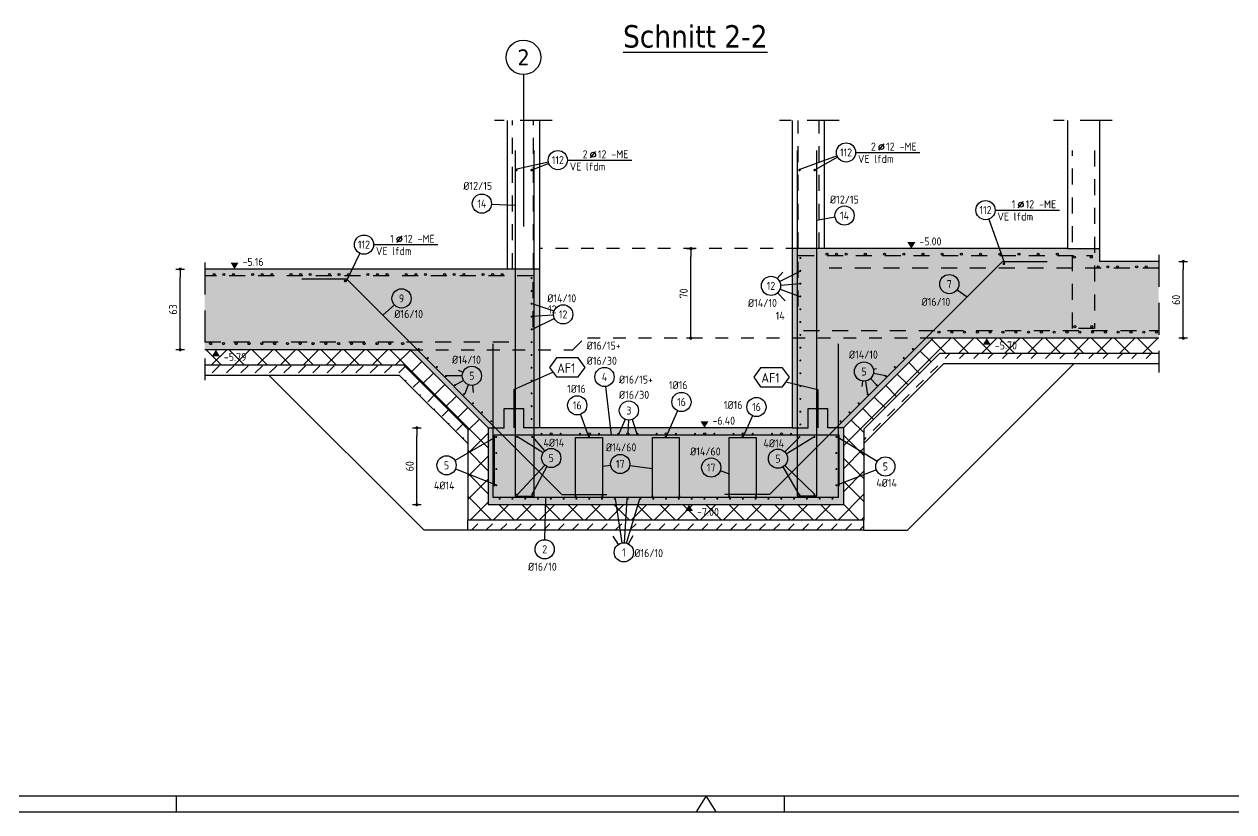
# Model space of a CAD drawing. Extents: x 0 to 42.8, y -1.8 to 41.7.
# Drawn here: x 9.54 to 18.98, y 0 to 6.15 of the extents above; entities that cross this region are included whole.
import ezdxf
from ezdxf.enums import TextEntityAlignment as Align

# ---------------------------------------------------------------- set-up
doc = ezdxf.new("R2010")
doc.units = 0
doc.header["$LTSCALE"] = 0.25
for name, pattern in [('AUSGEZOGEN', [1000.01, 1000, 0.01]), ('GESTRICHELT', [0.75, 0.5, -0.25]), ('GESTRICHELTX2', [1.5, 1, -0.5]), ('HIDDEN', [0.375, 0.25, -0.125])]:
    doc.linetypes.add(name, pattern=pattern)
for name, color, linetype in [('ACHSEN', 7, 'Continuous'), ('AFB', 7, 'Continuous'), ('AFU', 7, 'Continuous'), ('BETON', 7, 'Continuous'), ('grau_mittel', 7, 'Continuous'), ('HILFE', 7, 'Continuous'), ('koten', 7, 'Continuous'), ('MASSE', 7, 'Continuous'), ('RAHMEN', 7, 'Continuous'), ('RND', 7, 'Continuous'), ('SFP_Achsen', 7, 'Continuous'), ('SFP_Dämmung', 7, 'Continuous'), ('SFP_Hilfe', 7, 'Continuous'), ('TEXT', 7, 'Continuous'), ('VERDECKT', 7, 'Continuous')]:
    doc.layers.add(name, color=color, linetype=linetype)
doc.layers.add('NOPLOT', color=7, linetype='Continuous', plot=False)
doc.styles.add('helv', font='tahoma.ttf')
doc.styles.add('txt', font='isocp.shx')
doc.linetypes.add('AFU_50K', pattern='A,0.15,["/",Standard,S=0.2,R=0,X=-0.01,Y=-0.1],0.07,["/",Standard,S=0.2,R=0,X=-0.01,Y=-0.1],0.15', length=0.37)
doc.dimstyles.new('DOT_I', dxfattribs={"dimscale": 0.25, "dimtxt": 0.25, "dimasz": 0.25, "dimexe": 0.1, "dimexo": 0.3, "dimgap": 0.1, "dimtad": 1, "dimdec": 3, "dimzin": 3, "dimtxsty": 'txt', "dimblk": 'DOT', "dimblk1": 'DOT', "dimblk2": 'DOT', "dimsah": 1, "dimcen": 0.1, "dimse1": 1, "dimse2": 1, "dimazin": 0, "dimtfac": 1, "dimtdec": 4, "dimtix": 1, "dimtmove": 2, "dimatfit": 3, "dimfxl": 0, "dimtvp": 1, "dimtolj": 1, "dimtzin": 0, "dimarcsym": 0})
pattern_1 = [(225, (-3.42124, 0.56533), (-9e-17, -0.1122532), [0.079375, -0.079375])]

# ---------------------------------------------------------------- blocks, each defined once
blk = doc.blocks.new('okrd_o')
at = {"layer": 'koten', "color": 7, "linetype": 'Continuous'}
blk.add_solid([(-0.125, 0.202), (0.125, 0.202), (0, 0)], dxfattribs=at)
at = {"layer": 'koten', "style": 'txt'}
blk.add_attdef('OKRD', (0.25, 0.1), '', height=0.25, dxfattribs=at)
blk = doc.blocks.new('okrd_u')
at = {"layer": 'koten', "color": 7, "linetype": 'Continuous'}
blk.add_solid([(-0.125, -0.202), (0.125, -0.202), (0, 0)], dxfattribs=at)
at = {"layer": 'koten', "style": 'txt'}
blk.add_attdef('OKRD', (0.25, -0.35), '', height=0.25, dxfattribs=at)
blk = doc.blocks.new('RND_HIN')
at = {"layer": 'RND', "color": 7, "linetype": 'Continuous'}
blk.add_circle((0, 0), 0.3, dxfattribs=at)
at = {"layer": 'RND', "color": 7, "linetype": 'Continuous', "style": 'txt'}
blk.add_attdef('POSI', text='', height=0.25, dxfattribs=at).set_placement((0, 0), align=Align.MIDDLE)
blk = doc.blocks.new('DOT')
at = {"layer": 'MASSE', "color": 7, "linetype": 'Continuous'}
for p, q in [((0, 0), (-1, 0)), ((0, 0.54), (0, -0.54))]:
    blk.add_line(p, q, dxfattribs=at)
at = {"layer": 'MASSE', "color": 7, "linetype": 'Continuous', "const_width": 0.2}
blk.add_lwpolyline([(-0.1, 0, 1), (0.1, 0, 1)], format="xyb", close=True, dxfattribs=at)
blk = doc.blocks.new('*D21')
at = {"layer": 'Defpoints', "color": 0, "linetype": 'AUSGEZOGEN', "transparency": 16777216}
for p in [(18.5891, 4.2988), (18.5891, 4.2988), (18.5891, 3.6988)]:
    blk.add_point(p, dxfattribs=at)
at = {"layer": 'MASSE', "color": 0, "linetype": 'AUSGEZOGEN', "lineweight": -2, "transparency": 16777216}
blk.add_line((18.5891, 3.7613), (18.5891, 4.2363), dxfattribs=at)
at = {"layer": 'MASSE', "color": 0, "linetype": 'AUSGEZOGEN', "lineweight": -2, "transparency": 16777216, "xscale": 0.0625, "yscale": 0.0625, "zscale": 0.0625}
for p, rotation in [((18.5891, 4.2988), 90), ((18.5891, 3.6988), 270)]:
    blk.add_blockref('DOT', p, dxfattribs=dict(at, rotation=rotation))
at = {"layer": 'MASSE', "color": 0, "linetype": 'AUSGEZOGEN', "transparency": 16777216, "insert": (18.5329, 3.9988), "char_height": 0.0625, "attachment_point": 5, "rotation": 90, "style": 'txt'}
blk.add_mtext('\\A1;60', dxfattribs=at)
blk = doc.blocks.new('*D22')
at = {"layer": 'Defpoints', "color": 0, "linetype": 'AUSGEZOGEN', "transparency": 16777216}
for p in [(10.7546, 4.2388), (10.7546, 4.2388), (10.7546, 3.6088)]:
    blk.add_point(p, dxfattribs=at)
at = {"layer": 'MASSE', "color": 0, "linetype": 'AUSGEZOGEN', "lineweight": -2, "transparency": 16777216}
blk.add_line((10.7546, 3.6713), (10.7546, 4.1763), dxfattribs=at)
at = {"layer": 'MASSE', "color": 0, "linetype": 'AUSGEZOGEN', "lineweight": -2, "transparency": 16777216, "xscale": 0.0625, "yscale": 0.0625, "zscale": 0.0625}
for p, rotation in [((10.7546, 4.2388), 90), ((10.7546, 3.6088), 270)]:
    blk.add_blockref('DOT', p, dxfattribs=dict(at, rotation=rotation))
at = {"layer": 'MASSE', "color": 0, "linetype": 'AUSGEZOGEN', "transparency": 16777216, "insert": (10.6983, 3.9238), "char_height": 0.0625, "attachment_point": 5, "rotation": 90, "style": 'txt'}
blk.add_mtext('\\A1;63', dxfattribs=at)
blk = doc.blocks.new('*D23')
at = {"layer": 'Defpoints', "color": 0, "linetype": 'AUSGEZOGEN', "transparency": 16777216}
for p in [(14.7428, 4.3988), (14.7428, 4.3988), (14.7428, 3.6988)]:
    blk.add_point(p, dxfattribs=at)
at = {"layer": 'MASSE', "color": 0, "linetype": 'AUSGEZOGEN', "lineweight": -2, "transparency": 16777216}
blk.add_line((14.7428, 3.7613), (14.7428, 4.3363), dxfattribs=at)
at = {"layer": 'MASSE', "color": 0, "linetype": 'AUSGEZOGEN', "lineweight": -2, "transparency": 16777216, "xscale": 0.0625, "yscale": 0.0625, "zscale": 0.0625}
for p, rotation in [((14.7428, 4.3988), 90), ((14.7428, 3.6988), 270)]:
    blk.add_blockref('DOT', p, dxfattribs=dict(at, rotation=rotation))
at = {"layer": 'MASSE', "color": 0, "linetype": 'AUSGEZOGEN', "transparency": 16777216, "insert": (14.6866, 4.0488), "char_height": 0.0625, "attachment_point": 5, "rotation": 90, "style": 'txt'}
blk.add_mtext('\\A1;70', dxfattribs=at)
blk = doc.blocks.new('*D24')
at = {"layer": 'Defpoints', "color": 0, "linetype": 'AUSGEZOGEN', "transparency": 16777216}
for p in [(12.6025, 2.9988), (12.6025, 2.9988), (12.6025, 2.3988)]:
    blk.add_point(p, dxfattribs=at)
at = {"layer": 'MASSE', "color": 0, "linetype": 'AUSGEZOGEN', "lineweight": -2, "transparency": 16777216}
blk.add_line((12.6025, 2.4613), (12.6025, 2.9363), dxfattribs=at)
at = {"layer": 'MASSE', "color": 0, "linetype": 'AUSGEZOGEN', "lineweight": -2, "transparency": 16777216, "xscale": 0.0625, "yscale": 0.0625, "zscale": 0.0625}
for p, rotation in [((12.6025, 2.9988), 90), ((12.6025, 2.3988), 270)]:
    blk.add_blockref('DOT', p, dxfattribs=dict(at, rotation=rotation))
at = {"layer": 'MASSE', "color": 0, "linetype": 'AUSGEZOGEN', "transparency": 16777216, "insert": (12.5463, 2.6988), "char_height": 0.0625, "attachment_point": 5, "rotation": 90, "style": 'txt'}
blk.add_mtext('\\A1;60', dxfattribs=at)
blk = doc.blocks.new('A1-35-0')
at = {"layer": 'RAHMEN', "color": 5}
blk.add_line((2, 0.5), (118.4, 0.5), dxfattribs=at)
at = {"layer": 'RAHMEN', "color": 7}
for p, q in [((42.9, 0), (42.9, 0.5)), ((61.9, 0), (61.9, 0.5))]:
    blk.add_line(p, q, dxfattribs=at)
at = {"layer": 'RAHMEN', "color": 7, "linetype": 'Continuous'}
for p, q in [((59.45, 0.5), (59.14, 0)), ((59.76, 0), (59.45, 0.5))]:
    blk.add_line(p, q, dxfattribs=at)
at = {"layer": 'RAHMEN'}
blk.add_line((0, 0), (118.9, 0), dxfattribs=at)
blk = doc.blocks.new('RND_LEI')
at = {"layer": 'RND', "color": 7, "linetype": 'Continuous'}
blk.add_line((1.022, 0.066), (1.19, 0.27), dxfattribs=at)
for centre, radius in [((0, 0), 0.3), ((1.106, 0.168), 0.075)]:
    blk.add_circle(centre, radius, dxfattribs=at)
at = {"layer": 'RND', "color": 7, "linetype": 'Continuous', "style": 'txt'}
blk.add_attdef('POSL', text='', height=0.25, dxfattribs=at).set_placement((0, 0), align=Align.MIDDLE)
blk.add_attdef('ANZ', text='', height=0.25, dxfattribs=at).set_placement((0.931, 0.057), align=Align.RIGHT)
for tag, p in [('DUM', (1.253, 0.057)), ('ABSTD', (1.674, 0.057)), ('POSTXT', (0.374, -0.327))]:
    blk.add_attdef(tag, p, '', height=0.25, dxfattribs=at)

msp = doc.modelspace()

# ---------------------------------------------------------------- hatches: boundary and pattern name
at = {"layer": 'grau_mittel'}
h = msp.add_hatch(color=61, dxfattribs=at)
h.paths.add_polyline_path([(16.6347, 3.6988), (18.3978, 3.6988), (18.3978, 4.2988), (17.9347, 4.2988), (17.9347, 4.3988), (17.6847, 4.3988), (15.7847, 4.3988), (15.5347, 4.3988), (15.5347, 2.9988), (15.6597, 2.9988), (15.6597, 3.1488), (15.8097, 3.1488), (15.8097, 2.9988), (15.9347, 2.9988)])
h.paths.add_polyline_path([(10.9453, 4.2388), (10.9453, 3.6088), (12.5497, 3.6088), (13.1597, 2.9988), (13.2847, 2.9988), (13.2847, 3.1488), (13.4347, 3.1488), (13.4347, 2.9988), (13.5597, 2.9988), (13.5597, 4.2388), (13.3097, 4.2388)])
h.paths.add_polyline_path([(13.5597, 2.9988), (13.4347, 2.9988), (13.4347, 3.1488), (13.2847, 3.1488), (13.2847, 2.9988), (13.1597, 2.9988), (13.1597, 2.3988), (15.9347, 2.3988), (15.9347, 2.9988), (15.8097, 2.9988), (15.8097, 3.1488), (15.6597, 3.1488), (15.6597, 2.9988), (15.5347, 2.9988)])
at = {"layer": 'SFP_Dämmung', "linetype": 'AUSGEZOGEN'}
h = msp.add_hatch(dxfattribs=at)
h.set_pattern_fill('ANSI37', color=171, scale=0.04, angle=-180, double=1)
h.set_pattern_definition([(225, (-3.42124, 0.56533), (0.08980256, -0.08980256), []), (315, (-3.42124, 0.56533), (0.08980256, 0.08980256), [])])
h.paths.add_polyline_path([(13.1597, 2.9988), (12.5497, 3.6088), (10.9453, 3.6088), (10.9453, 3.4888), (12.5, 3.4888), (12.9997, 2.9891), (12.9997, 2.2788), (16.0947, 2.2788), (16.0947, 2.9891), (16.6844, 3.5788), (18.3978, 3.5788), (18.3978, 3.6988), (16.6347, 3.6988), (15.9347, 2.9988), (15.9347, 2.3988), (13.1597, 2.3988)])
h.paths.add_polyline_path([(17.1117, 3.5971), (17.3162, 3.5971), (17.3162, 3.6854), (17.1117, 3.6854)], flags=24)
h.paths.add_polyline_path([(14.7865, 2.3003), (14.9897, 2.3003), (14.9897, 2.3848), (14.7865, 2.3848)], flags=24)
h.paths.add_polyline_path([(11.0897, 3.5065), (11.2988, 3.5065), (11.2988, 3.5955), (11.0897, 3.5955)], flags=24)
at = {"layer": 'SFP_Hilfe', "linetype": 'AUSGEZOGEN'}
h = msp.add_hatch(dxfattribs=at)
h.set_pattern_fill('DASH', color=171, scale=0.025, angle=-135, double=1)
h.set_pattern_definition(pattern_1)
h.paths.add_polyline_path([(16.0947, 2.2788), (12.9997, 2.2788), (12.9997, 2.1988), (16.0947, 2.1988)])
h.paths.add_polyline_path([(18.3978, 3.5788), (16.6844, 3.5788), (16.0947, 2.9891), (16.0947, 2.8759), (16.7175, 3.4988), (18.3978, 3.4988)])
h = msp.add_hatch(dxfattribs=at)
h.set_pattern_fill('DASH', color=171, scale=0.025, angle=-135, double=1)
h.set_pattern_definition(pattern_1)
h.paths.add_polyline_path([(12.5, 3.4888), (10.9453, 3.4888), (10.9453, 3.4088), (12.4668, 3.4088), (12.9997, 2.8759), (12.9997, 2.9891)])

# ---------------------------------------------------------------- linework, layer by layer
at = {"layer": 'ACHSEN', "color": 140, "linetype": 'AUSGEZOGEN'}
msp.add_line((13.4347, 5.7574), (13.4347, 4.5708), dxfattribs=at)
at = {"layer": 'AFB', "color": 102, "linetype": 'AUSGEZOGEN'}
for p, q in [((13.3597, 3.2988), (13.6652, 3.4337)), ((15.4857, 3.3571), (15.7347, 3.2988))]:
    msp.add_line(p, q, dxfattribs=at)
at = {"layer": 'AFB', "color": 1, "linetype": 'AUSGEZOGEN'}
for points in [[(13.6923, 3.5445), (13.638, 3.4706), (13.6923, 3.3967), (13.8631, 3.3967), (13.9173, 3.4706), (13.8631, 3.5445)], [(15.2878, 3.468), (15.2335, 3.3941), (15.2878, 3.3201), (15.4586, 3.3201), (15.5128, 3.3941), (15.4586, 3.468)]]:
    msp.add_lwpolyline(points, close=True, dxfattribs=at)
at = {"layer": 'AFU', "color": 8, "linetype": 'AFU_50K'}
for p, q in [((15.7847, 4.3988), (15.5347, 4.3988)), ((17.6847, 4.3988), (17.9347, 4.3988)), ((13.5597, 4.2388), (13.3097, 4.2388))]:
    msp.add_line(p, q, dxfattribs=at)
at = {"layer": 'AFU', "color": 5, "linetype": 'AUSGEZOGEN'}
for p, q in [((13.3597, 3.2988), (13.3597, 2.9988)), ((15.7347, 3.2988), (15.7347, 2.9988))]:
    msp.add_line(p, q, dxfattribs=at)
at = {"layer": 'AFU', "color": 8, "linetype": 'AUSGEZOGEN'}
for p, q in [((13.2847, 2.9988), (13.2847, 3.1488)), ((13.2847, 3.1488), (13.4347, 3.1488)), ((13.4347, 3.1488), (13.4347, 2.9988)), ((15.6597, 2.9988), (15.6597, 3.1488)), ((15.6597, 3.1488), (15.8097, 3.1488)), ((15.8097, 3.1488), (15.8097, 2.9988)), ((13.1597, 2.9988), (13.2847, 2.9988)), ((13.5597, 2.9988), (13.4347, 2.9988)), ((15.5347, 2.9988), (15.6597, 2.9988)), ((15.9347, 2.9988), (15.8097, 2.9988))]:
    msp.add_line(p, q, dxfattribs=at)
at = {"layer": 'BETON', "color": 6, "linetype": 'AUSGEZOGEN'}
for p, q in [((13.3097, 4.2388), (13.3097, 5.3988)), ((13.5597, 5.3988), (13.5597, 2.9988)), ((15.5347, 5.3988), (15.5347, 2.9988)), ((15.7847, 5.3988), (15.7847, 4.3988)), ((17.6847, 5.3988), (17.6847, 4.3988)), ((17.9347, 5.3988), (17.9347, 4.2988)), ((15.5347, 4.3988), (15.5347, 2.9988)), ((17.6847, 4.3988), (15.7847, 4.3988)), ((18.3978, 4.2988), (17.9347, 4.2988)), ((13.3097, 4.2388), (10.9453, 4.2388)), ((15.9347, 2.9988), (16.6347, 3.6988)), ((18.3978, 3.6988), (16.6347, 3.6988)), ((12.5497, 3.6088), (10.9453, 3.6088)), ((13.1597, 2.9988), (12.5497, 3.6088)), ((13.1597, 2.9988), (13.1597, 2.3988)), ((15.5347, 2.9988), (13.5597, 2.9988)), ((15.9347, 2.9988), (15.9347, 2.3988)), ((15.9347, 2.3988), (13.1597, 2.3988))]:
    msp.add_line(p, q, dxfattribs=at)
at = {"layer": 'HILFE', "color": 102, "linetype": 'GESTRICHELTX2'}
for p, q in [((13.6597, 5.3988), (13.2097, 5.3988)), ((15.9025, 5.3988), (15.4347, 5.3988)), ((18.0347, 5.3988), (17.5754, 5.3988)), ((18.3978, 4.3507), (18.3978, 3.4303)), ((10.9453, 4.2907), (10.9453, 3.3703))]:
    msp.add_line(p, q, dxfattribs=at)
at = {"layer": 'HILFE', "color": 102, "linetype": 'AUSGEZOGEN'}
for p, q in [((16.0947, 2.9891), (16.6844, 3.5788)), ((16.7175, 3.4988), (16.0947, 2.8759)), ((17.7347, 3.4988), (16.4347, 2.1988)), ((18.3978, 3.5788), (16.6844, 3.5788)), ((18.3978, 3.4988), (16.7175, 3.4988)), ((12.5, 3.4888), (10.9453, 3.4888)), ((12.4668, 3.4088), (10.9453, 3.4088)), ((11.4497, 3.4088), (12.6597, 2.1988)), ((12.9997, 2.8759), (12.4668, 3.4088)), ((12.9997, 2.9891), (12.5, 3.4888)), ((12.9997, 2.9891), (12.9997, 2.2788)), ((16.0947, 2.9891), (16.0947, 2.2788)), ((16.0947, 2.2788), (12.9997, 2.2788)), ((12.9997, 2.1988), (12.9997, 2.2788)), ((16.0947, 2.1988), (16.0947, 2.2788)), ((12.9997, 2.1988), (12.6597, 2.1988)), ((16.0947, 2.1988), (12.9997, 2.1988)), ((16.0947, 2.1988), (16.4347, 2.1988))]:
    msp.add_line(p, q, dxfattribs=at)
at = {"layer": 'RND', "color": 102, "linetype": 'AUSGEZOGEN'}
for p, q in [((15.8847, 5.124), (15.5871, 5.0134)), ((15.8895, 5.1136), (15.713, 5.0152)), ((13.6302, 5.074), (13.3835, 5.019)), ((13.6334, 5.0632), (13.4973, 5.0104)), ((13.1856, 4.7469), (13.3697, 4.7386)), ((15.8694, 4.6438), (15.7247, 4.618)), ((17.0696, 4.6292), (17.1921, 4.2842)), ((12.1567, 4.3625), (12.047, 4.1371)), ((15.4182, 4.1643), (15.4615, 4.214)), ((15.4359, 4.1415), (15.6019, 4.2252)), ((15.4393, 4.0819), (15.5939, 4.0252)), ((15.4437, 4.1136), (15.5939, 4.1252)), ((16.8224, 4.0781), (16.9012, 4.0219)), ((15.4206, 4.0534), (15.4792, 3.9916)), ((12.4269, 3.9599), (12.3362, 3.8788)), ((13.6705, 3.8799), (13.4944, 3.8681)), ((13.6743, 3.9093), (13.5024, 3.9681)), ((13.6777, 3.8524), (13.5024, 3.7681)), ((12.9572, 3.4054), (12.8287, 3.4048)), ((12.9624, 3.4331), (12.9285, 3.4463)), ((16.168, 3.4571), (16.1939, 3.4637)), ((16.169, 3.4248), (16.2667, 3.4066)), ((12.9669, 3.3689), (12.9015, 3.3321)), ((13.0044, 3.336), (12.9763, 3.2656)), ((13.0382, 3.331), (13.0429, 3.2739)), ((14.0768, 3.3219), (14.1197, 2.9428)), ((16.0844, 3.3644), (16.0782, 3.3221)), ((16.1062, 3.3644), (16.1198, 3.2715)), ((16.147, 3.3843), (16.1939, 3.3351)), ((14.6396, 3.1324), (14.5512, 2.9302)), ((13.8807, 3.1042), (13.9432, 2.9302)), ((14.2288, 3.0653), (14.1801, 2.9522)), ((14.2547, 3.0593), (14.2493, 2.9537)), ((14.2832, 3.0634), (14.3221, 2.9522)), ((15.2245, 3.0936), (15.1512, 2.9302)), ((12.8994, 2.7438), (13.2184, 2.9283)), ((13.5886, 2.8031), (13.3893, 2.9283)), ((13.6027, 2.8196), (13.5074, 2.9283)), ((15.4763, 2.8109), (15.5943, 2.9283)), ((15.4873, 2.7968), (15.7044, 2.9283)), ((16.1983, 2.7361), (15.8835, 2.9283)), ((12.9042, 2.6785), (13.2264, 2.5504)), ((13.6013, 2.708), (13.3893, 2.4777)), ((13.6168, 2.6971), (13.4994, 2.4777)), ((14.1171, 2.7061), (14.0522, 2.6968)), ((14.2655, 2.7061), (14.4422, 2.6808)), ((14.9727, 2.6645), (15.0422, 2.6408)), ((15.4609, 2.6931), (15.5863, 2.4777)), ((15.477, 2.7058), (15.7124, 2.4777)), ((16.1923, 2.6699), (15.8835, 2.5504)), ((13.6027, 2.1255), (13.6102, 2.4548)), ((14.2075, 2.1006), (14.1529, 2.4448)), ((14.2239, 2.1013), (14.2449, 2.4448)), ((14.2408, 2.0983), (14.3449, 2.4448)), ((14.1779, 2.089), (14.1364, 2.1516)), ((14.2557, 2.092), (14.2929, 2.159))]:
    msp.add_line(p, q, dxfattribs=at)
at = {"layer": 'RND', "color": 7, "linetype": 'AUSGEZOGEN'}
for p, q in [((16.03, 5.1501), (16.5325, 5.1501)), ((13.7784, 5.0903), (14.2809, 5.0903)), ((17.1195, 4.6998), (17.622, 4.6998)), ((12.2645, 4.43), (12.767, 4.43))]:
    msp.add_line(p, q, dxfattribs=at)
at = {"layer": 'RND', "color": 7, "linetype": 'GESTRICHELT'}
for points in [[(13.3497, 4.2388), (13.3497, 5.3988)], [(13.5141, 4.2388), (13.5141, 5.3988)], [(15.5802, 4.3988), (15.5802, 5.3988)], [(15.7447, 4.3988), (15.7447, 5.3988)], [(17.8947, 5.1664), (17.8947, 3.7738), (17.7247, 3.7738), (17.7247, 5.1664)], [(15.5822, 3.9457), (15.5822, 4.3457), (17.8822, 4.3457)], [(13.5121, 3.7857), (13.5121, 4.1857), (10.9453, 4.1857)], [(18.3978, 4.2457), (15.8232, 4.2457)], [(15.6228, 3.7605), (18.3978, 3.7605)], [(10.9453, 3.6705), (13.3351, 3.6705)]]:
    msp.add_lwpolyline(points, dxfattribs=at)
at = {"layer": 'RND', "color": 1, "linetype": 'AUSGEZOGEN'}
for points in [[(13.3697, 5.1664), (13.3697, 2.4664), (13.5197, 2.4664), (13.5197, 5.1664)], [(15.7247, 5.1664), (15.7247, 2.4664), (15.5747, 2.4664), (15.5747, 5.1664)], [(17.5254, 4.296), (17.1754, 4.296), (15.3581, 2.4788), (15.0081, 2.4788)], [(11.7033, 4.1617), (12.0533, 4.1617), (13.7362, 2.4788), (14.0862, 2.4788)], [(15.8947, 3.6548), (15.8947, 2.4548), (13.1997, 2.4548), (13.1997, 3.6548)], [(15.9024, 2.5428), (15.9024, 2.9428), (13.2074, 2.9428), (13.2074, 2.5428)], [(13.8422, 2.4655), (13.8422, 2.9222), (14.0522, 2.9222), (14.0522, 2.4655)], [(14.4422, 2.4655), (14.4422, 2.9222), (14.6522, 2.9222), (14.6522, 2.4655)], [(15.0422, 2.4655), (15.0422, 2.9222), (15.2522, 2.9222), (15.2522, 2.4655)]]:
    msp.add_lwpolyline(points, dxfattribs=at)
at = {"layer": 'RND', "color": 7, "linetype": 'AUSGEZOGEN'}
for points, const_width in [([(13.3755, 5.0125, 1), (13.3855, 5.0125, 1)], 0.01), ([(13.4945, 5.0125, 1), (13.5045, 5.0125, 1)], 0.01), ([(15.5865, 5.0125, 1), (15.5965, 5.0125, 1)], 0.01), ([(15.7054, 5.0125, 1), (15.7154, 5.0125, 1)], 0.01), ([(15.5939, 4.3252, 1), (15.6019, 4.3252, 1)], 0.008), ([(17.1821, 4.2802, 1), (17.1921, 4.2802, 1)], 0.01), ([(13.4944, 4.1681, 1), (13.5024, 4.1681, 1)], 0.008), ([(15.5939, 4.2252, 1), (15.6019, 4.2252, 1)], 0.008), ([(12.0365, 4.1458, 1), (12.0465, 4.1458, 1)], 0.01), ([(13.4944, 4.0681, 1), (13.5024, 4.0681, 1)], 0.008), ([(15.5939, 4.1252, 1), (15.6019, 4.1252, 1)], 0.008), ([(13.4944, 3.9681, 1), (13.5024, 3.9681, 1)], 0.008), ([(15.5939, 4.0252, 1), (15.6019, 4.0252, 1)], 0.008), ([(13.4944, 3.8681, 1), (13.5024, 3.8681, 1)], 0.008), ([(15.5939, 3.9252, 1), (15.6019, 3.9252, 1)], 0.008), ([(15.5939, 3.8252, 1), (15.6019, 3.8252, 1)], 0.008), ([(13.4944, 3.7681, 1), (13.5024, 3.7681, 1)], 0.008), ([(15.5939, 3.7252, 1), (15.6019, 3.7252, 1)], 0.008), ([(12.6215, 3.6155, -1), (12.6135, 3.6155, -1)], 0.008), ([(13.4944, 3.6681, 1), (13.5024, 3.6681, 1)], 0.008), ([(15.5939, 3.6252, 1), (15.6019, 3.6252, 1)], 0.008), ([(16.4729, 3.6155, 1), (16.4809, 3.6155, 1)], 0.008), ([(12.6922, 3.5448, -1), (12.6842, 3.5448, -1)], 0.008), ([(13.4944, 3.5681, 1), (13.5024, 3.5681, 1)], 0.008), ([(15.5939, 3.5252, 1), (15.6019, 3.5252, 1)], 0.008), ([(16.4022, 3.5448, 1), (16.4102, 3.5448, 1)], 0.008), ([(12.7629, 3.4741, -1), (12.7549, 3.4741, -1)], 0.008), ([(12.8336, 3.4034, -1), (12.8256, 3.4034, -1)], 0.008), ([(13.4944, 3.4681, 1), (13.5024, 3.4681, 1)], 0.008), ([(15.5939, 3.4252, 1), (15.6019, 3.4252, 1)], 0.008), ([(16.2607, 3.4034, 1), (16.2687, 3.4034, 1)], 0.008), ([(16.3314, 3.4741, 1), (16.3394, 3.4741, 1)], 0.008), ([(12.9043, 3.3326, -1), (12.8963, 3.3326, -1)], 0.008), ([(13.4944, 3.3681, 1), (13.5024, 3.3681, 1)], 0.008), ([(15.5939, 3.3252, 1), (15.6019, 3.3252, 1)], 0.008), ([(16.19, 3.3326, 1), (16.198, 3.3326, 1)], 0.008), ([(12.975, 3.2619, -1), (12.967, 3.2619, -1)], 0.008), ([(13.4944, 3.2681, 1), (13.5024, 3.2681, 1)], 0.008), ([(15.5939, 3.2252, 1), (15.6019, 3.2252, 1)], 0.008), ([(16.1193, 3.2619, 1), (16.1273, 3.2619, 1)], 0.008), ([(13.0458, 3.1912, -1), (13.0378, 3.1912, -1)], 0.008), ([(13.1165, 3.1205, -1), (13.1085, 3.1205, -1)], 0.008), ([(13.4944, 3.1681, 1), (13.5024, 3.1681, 1)], 0.008), ([(15.5939, 3.1252, 1), (15.6019, 3.1252, 1)], 0.008), ([(15.9779, 3.1205, 1), (15.9859, 3.1205, 1)], 0.008), ([(16.0486, 3.1912, 1), (16.0566, 3.1912, 1)], 0.008), ([(13.1872, 3.0498, -1), (13.1792, 3.0498, -1)], 0.008), ([(13.4944, 3.0681, 1), (13.5024, 3.0681, 1)], 0.008), ([(15.5939, 3.0252, 1), (15.6019, 3.0252, 1)], 0.008), ([(15.9072, 3.0498, 1), (15.9152, 3.0498, 1)], 0.008), ([(13.2184, 2.9283, 1), (13.2264, 2.9283, 1)], 0.008), ([(13.3813, 2.9283, 1), (13.3893, 2.9283, 1)], 0.008), ([(13.4994, 2.9283, 1), (13.5074, 2.9283, 1)], 0.008), ([(13.5721, 2.9522, 1), (13.5801, 2.9522, 1)], 0.008), ([(13.7221, 2.9522, 1), (13.7301, 2.9522, 1)], 0.008), ([(13.8721, 2.9522, 1), (13.8801, 2.9522, 1)], 0.008), ([(13.9432, 2.9302, 1), (13.9512, 2.9302, 1)], 0.008), ([(14.0221, 2.9522, 1), (14.0301, 2.9522, 1)], 0.008), ([(14.1721, 2.9522, 1), (14.1801, 2.9522, 1)], 0.008), ([(14.3221, 2.9522, 1), (14.3301, 2.9522, 1)], 0.008), ([(14.4721, 2.9522, 1), (14.4801, 2.9522, 1)], 0.008), ([(14.5432, 2.9302, 1), (14.5512, 2.9302, 1)], 0.008), ([(14.6221, 2.9522, 1), (14.6301, 2.9522, 1)], 0.008), ([(14.7721, 2.9522, 1), (14.7801, 2.9522, 1)], 0.008), ([(14.9221, 2.9522, 1), (14.9301, 2.9522, 1)], 0.008), ([(15.0721, 2.9522, 1), (15.0801, 2.9522, 1)], 0.008), ([(15.1432, 2.9302, 1), (15.1512, 2.9302, 1)], 0.008), ([(15.2221, 2.9522, 1), (15.2301, 2.9522, 1)], 0.008), ([(15.3721, 2.9522, 1), (15.3801, 2.9522, 1)], 0.008), ([(15.5221, 2.9522, 1), (15.5301, 2.9522, 1)], 0.008), ([(15.5863, 2.9283, 1), (15.5943, 2.9283, 1)], 0.008), ([(15.7044, 2.9283, 1), (15.7124, 2.9283, 1)], 0.008), ([(15.8755, 2.9283, 1), (15.8835, 2.9283, 1)], 0.008), ([(13.2184, 2.8024, 1), (13.2264, 2.8024, 1)], 0.008), ([(15.8755, 2.8024, 1), (15.8835, 2.8024, 1)], 0.008), ([(13.2184, 2.6764, 1), (13.2264, 2.6764, 1)], 0.008), ([(15.8755, 2.6764, 1), (15.8835, 2.6764, 1)], 0.008), ([(13.2184, 2.5504, 1), (13.2264, 2.5504, 1)], 0.008), ([(15.8755, 2.5504, 1), (15.8835, 2.5504, 1)], 0.008), ([(13.3813, 2.4777, 1), (13.3893, 2.4777, 1)], 0.008), ([(13.4994, 2.4777, 1), (13.5074, 2.4777, 1)], 0.008), ([(13.8382, 2.4655, 1), (13.8462, 2.4655, 1)], 0.008), ([(14.0482, 2.4655, 1), (14.0562, 2.4655, 1)], 0.008), ([(14.4382, 2.4655, 1), (14.4462, 2.4655, 1)], 0.008), ([(14.6482, 2.4655, 1), (14.6562, 2.4655, 1)], 0.008), ([(15.0382, 2.4655, 1), (15.0462, 2.4655, 1)], 0.008), ([(15.2482, 2.4655, 1), (15.2562, 2.4655, 1)], 0.008), ([(15.5863, 2.4777, 1), (15.5943, 2.4777, 1)], 0.008), ([(15.7044, 2.4777, 1), (15.7124, 2.4777, 1)], 0.008), ([(13.2449, 2.4448, 1), (13.2529, 2.4448, 1)], 0.008), ([(13.3449, 2.4448, 1), (13.3529, 2.4448, 1)], 0.008), ([(13.4449, 2.4448, 1), (13.4529, 2.4448, 1)], 0.008), ([(13.5449, 2.4448, 1), (13.5529, 2.4448, 1)], 0.008), ([(13.6449, 2.4448, 1), (13.6529, 2.4448, 1)], 0.008), ([(13.7449, 2.4448, 1), (13.7529, 2.4448, 1)], 0.008), ([(13.8449, 2.4448, 1), (13.8529, 2.4448, 1)], 0.008), ([(13.9449, 2.4448, 1), (13.9529, 2.4448, 1)], 0.008), ([(14.0449, 2.4448, 1), (14.0529, 2.4448, 1)], 0.008), ([(14.1449, 2.4448, 1), (14.1529, 2.4448, 1)], 0.008), ([(14.2449, 2.4448, 1), (14.2529, 2.4448, 1)], 0.008), ([(14.3449, 2.4448, 1), (14.3529, 2.4448, 1)], 0.008), ([(14.4449, 2.4448, 1), (14.4529, 2.4448, 1)], 0.008), ([(14.5449, 2.4448, 1), (14.5529, 2.4448, 1)], 0.008), ([(14.6449, 2.4448, 1), (14.6529, 2.4448, 1)], 0.008), ([(14.7449, 2.4448, 1), (14.7529, 2.4448, 1)], 0.008), ([(14.8449, 2.4448, 1), (14.8529, 2.4448, 1)], 0.008), ([(14.9449, 2.4448, 1), (14.9529, 2.4448, 1)], 0.008), ([(15.0449, 2.4448, 1), (15.0529, 2.4448, 1)], 0.008), ([(15.1449, 2.4448, 1), (15.1529, 2.4448, 1)], 0.008), ([(15.2449, 2.4448, 1), (15.2529, 2.4448, 1)], 0.008), ([(15.3449, 2.4448, 1), (15.3529, 2.4448, 1)], 0.008), ([(15.4449, 2.4448, 1), (15.4529, 2.4448, 1)], 0.008), ([(15.5449, 2.4448, 1), (15.5529, 2.4448, 1)], 0.008), ([(15.6449, 2.4448, 1), (15.6529, 2.4448, 1)], 0.008), ([(15.7449, 2.4448, 1), (15.7529, 2.4448, 1)], 0.008), ([(15.8449, 2.4448, 1), (15.8529, 2.4448, 1)], 0.008)]:
    msp.add_lwpolyline(points, format="xyb", close=True, dxfattribs=dict(at, const_width=const_width))
for centre in [(15.8059, 4.3558), (15.9559, 4.3558), (16.1059, 4.3558), (16.2559, 4.3558), (16.4059, 4.3558), (16.5559, 4.3558), (16.7059, 4.3558), (16.8559, 4.3558), (17.0059, 4.3558), (17.1559, 4.3558), (17.3059, 4.3558), (17.4559, 4.3558), (17.6059, 4.3558), (17.7394, 4.3322), (17.8709, 4.3322), (17.9251, 4.2558), (18.0751, 4.2558), (18.2251, 4.2558), (11.0195, 4.1958), (11.1695, 4.1958), (11.3195, 4.1958), (11.4695, 4.1958), (11.6195, 4.1958), (11.7695, 4.1958), (11.9195, 4.1958), (12.0695, 4.1958), (12.2195, 4.1958), (12.3695, 4.1958), (12.5195, 4.1958), (12.6695, 4.1958), (12.8195, 4.1958), (12.9695, 4.1958), (13.1195, 4.1958), (13.2695, 4.1958), (17.743, 3.7892), (17.8744, 3.7892), (16.6809, 3.7468), (16.7809, 3.7468), (16.8809, 3.7468), (16.9809, 3.7468), (17.0809, 3.7468), (17.1809, 3.7468), (17.2809, 3.7468), (17.3809, 3.7468), (17.4809, 3.7468), (17.5809, 3.7468), (17.6809, 3.7468), (17.7809, 3.7468), (17.8809, 3.7468), (17.9809, 3.7468), (18.0809, 3.7468), (18.1809, 3.7468), (18.2809, 3.7468), (18.3809, 3.7468), (10.9915, 3.6568), (11.0915, 3.6568), (11.1915, 3.6568), (11.2915, 3.6568), (11.3915, 3.6568), (11.4915, 3.6568), (11.5915, 3.6568), (11.6915, 3.6568), (11.7915, 3.6568), (11.8915, 3.6568), (11.9915, 3.6568), (12.0915, 3.6568), (12.1915, 3.6568), (12.2915, 3.6568), (12.3915, 3.6568), (12.4915, 3.6568), (13.6511, 2.9522), (13.9511, 2.9522), (14.2511, 2.9522), (14.5511, 2.9522), (14.8511, 2.9522), (15.1511, 2.9522), (15.4511, 2.9522)]:
    msp.add_circle(centre, 0.008, dxfattribs=at)
at = {"layer": 'RND', "color": 102, "linetype": 'AUSGEZOGEN'}
for centre in [(15.8809, 4.3558), (18.0001, 4.2558), (18.3001, 4.2558), (11.0945, 4.1958), (11.3945, 4.1958), (11.6945, 4.1958), (11.9945, 4.1958), (12.2945, 4.1958), (12.5945, 4.1958), (12.8945, 4.1958), (13.1945, 4.1958)]:
    msp.add_circle(centre, 0.008, dxfattribs=at)
at = {"layer": 'SFP_Achsen', "color": 7, "linetype": 'AUSGEZOGEN'}
msp.add_circle((13.4347, 5.8927), 0.1352, dxfattribs=at)
at = {"layer": 'VERDECKT', "color": 7, "linetype": 'HIDDEN'}
for p, q in [((15.7847, 4.3988), (13.5597, 4.3988)), ((13.8197, 3.6088), (13.9097, 3.6988)), ((16.6347, 3.6988), (13.9097, 3.6988)), ((12.5497, 3.6088), (13.8197, 3.6088))]:
    msp.add_line(p, q, dxfattribs=at)

# ---------------------------------------------------------------- block references
at = {"layer": 'koten', "color": 6, "linetype": 'AUSGEZOGEN', "xscale": 0.25, "yscale": 0.25, "zscale": 0.25}
for name, p, values in [('okrd_o', (16.4654, 4.3988), {'OKRD': '-5.00'}), ('okrd_o', (11.1785, 4.2388), {'OKRD': '-5.16'}), ('okrd_u', (17.0546, 3.6988), {'OKRD': '-5.70'}), ('okrd_u', (11.0326, 3.6088), {'OKRD': '-5.79'}), ('okrd_o', (14.8494, 2.9988), {'OKRD': '-6.40'}), ('okrd_u', (14.7287, 2.3988), {'OKRD': '-7.00'})]:
    msp.add_blockref(name, p, dxfattribs=at).add_auto_attribs(values)
at = {"layer": 'RAHMEN', "color": 7, "linetype": 'AUSGEZOGEN', "xscale": 0.25, "yscale": 0.25, "zscale": 0.25}
msp.add_blockref('A1-35-0', (0, 0), dxfattribs=at)
at = {"layer": 'RND', "color": 7, "linetype": 'AUSGEZOGEN', "xscale": 0.25, "yscale": 0.25, "zscale": 0.25}
for name, p, values in [('RND_LEI', (15.955, 5.1501), {'POSL': '112', 'DUM': '12', 'ANZ': '2', 'ABSTD': '-ME', 'POSTXT': 'VE lfdm'}), ('RND_LEI', (13.7034, 5.0903), {'POSL': '112', 'DUM': '12', 'ANZ': '2', 'ABSTD': '-ME', 'POSTXT': 'VE lfdm'}), ('RND_HIN', (13.1106, 4.7503), {'POSI': '14'}), ('RND_HIN', (15.9432, 4.657), {'POSI': '14'}), ('RND_LEI', (17.0445, 4.6998), {'POSL': '112', 'DUM': '12', 'ANZ': '1', 'ABSTD': '-ME', 'POSTXT': 'VE lfdm'}), ('RND_LEI', (12.1895, 4.43), {'POSL': '112', 'DUM': '12', 'ANZ': '1', 'ABSTD': '-ME', 'POSTXT': 'VE lfdm'}), ('RND_HIN', (15.3689, 4.1077), {'POSI': '12'}), ('RND_HIN', (16.7614, 4.1216), {'POSI': '7'}), ('RND_HIN', (12.4829, 4.0099), {'POSI': '9'}), ('RND_HIN', (13.7453, 3.885), {'POSI': '12'}), ('RND_HIN', (16.0953, 3.4386), {'POSI': '5'}), ('RND_HIN', (13.0322, 3.4057), {'POSI': '5'}), ('RND_HIN', (14.0683, 3.3965), {'POSI': '4'}), ('RND_HIN', (13.8554, 3.1748), {'POSI': '16'}), ('RND_HIN', (14.6696, 3.2011), {'POSI': '16'}), ('RND_HIN', (15.2552, 3.162), {'POSI': '16'}), ('RND_HIN', (14.2585, 3.1342), {'POSI': '3'}), ('RND_HIN', (13.6521, 2.7632), {'POSI': '5'}), ('RND_HIN', (12.8345, 2.7062), {'POSI': '5'}), ('RND_HIN', (14.1913, 2.7168), {'POSI': '17'}), ('RND_HIN', (14.9017, 2.6888), {'POSI': '17'}), ('RND_HIN', (15.4232, 2.758), {'POSI': '5'}), ('RND_HIN', (16.2623, 2.697), {'POSI': '5'}), ('RND_HIN', (13.601, 2.0505), {'POSI': '2'}), ('RND_HIN', (14.2193, 2.0265), {'POSI': '1'})]:
    msp.add_blockref(name, p, dxfattribs=at).add_auto_attribs(values)

# ---------------------------------------------------------------- texts
at = {"layer": 'AFB', "color": 7, "linetype": 'AUSGEZOGEN', "style": 'txt'}
for p in [(13.6979, 3.4282), (15.2934, 3.3517)]:
    msp.add_text('AF1', height=0.075, dxfattribs=at).set_placement(p)
at = {"layer": 'NOPLOT', "color": 191, "linetype": 'Continuous', "style": 'txt'}
for s, p in [('12', (13.6271, 3.8931)), ('14', (15.4053, 3.8429))]:
    msp.add_text(s, height=0.0625, dxfattribs=at).set_placement(p)
at = {"layer": 'SFP_Achsen', "color": 6, "linetype": 'AUSGEZOGEN', "style": 'helv'}
msp.add_text('2', height=0.125, dxfattribs=at).set_placement((13.3894, 5.8296))
at = {"layer": 'TEXT', "color": 5, "linetype": 'AUSGEZOGEN', "style": 'helv'}
msp.add_text('%%uSchnitt 2-2', height=0.175, dxfattribs=at).set_placement((14.2131, 5.9692))
at = {"layer": 'TEXT', "color": 7, "linetype": 'AUSGEZOGEN', "style": 'txt'}
for s, p in [('%%C12/15', (12.9658, 4.8572)), ('%%C12/15', (15.83, 4.7506)), ('%%C14/10', (13.6215, 3.9796)), ('%%C14/10', (15.1894, 3.9429)), ('%%C16/10', (16.5447, 3.952)), ('%%C16/10', (12.4265, 3.8565)), ('%%C16/15+', (13.9293, 3.6102)), ('%%C14/10', (15.9777, 3.5395)), ('%%C14/10', (12.8774, 3.4997)), ('%%C16/30', (13.9293, 3.4915)), ('%%C16/15+', (14.1816, 3.3446)), ('1%%C16', (13.7764, 3.2726)), ('1%%C16', (14.5711, 3.3014)), ('%%C16/30', (14.1816, 3.2258)), ('1%%C16', (15.0002, 3.146)), ('4%%C14', (13.5919, 2.8516)), ('%%C14/60', (14.0785, 2.8152)), ('%%C14/60', (14.7369, 2.7834)), ('4%%C14', (15.3098, 2.8469)), ('4%%C14', (12.7361, 2.5173)), ('4%%C14', (16.1913, 2.5376)), ('%%C16/10', (14.3012, 1.9892)), ('%%C16/10', (13.4709, 1.8829))]:
    msp.add_text(s, height=0.0625, dxfattribs=at).set_placement(p)

# ---------------------------------------------------------------- dimensions: what is measured, and where the dimension line sits
at = {"layer": 'MASSE', "color": 7, "linetype": 'AUSGEZOGEN'}
for base, p1, p2, picture, middle in [((14.7428, 4.3988), (14.7428, 3.6988), (14.7428, 4.3988), '*D23', (14.6866, 4.0488)), ((18.5891, 4.2988), (18.5891, 3.6988), (18.5891, 4.2988), '*D21', (18.5329, 3.9988)), ((10.7546, 4.2388), (10.7546, 3.6088), (10.7546, 4.2388), '*D22', (10.6983, 3.9238)), ((12.6025, 2.9988), (12.6025, 2.3988), (12.6025, 2.9988), '*D24', (12.5463, 2.6988))]:
    dim = msp.add_linear_dim(base=base, p1=p1, p2=p2, angle=90, dimstyle='DOT_I', override={"dimscale": 0.25, "dimdec": 0, "dimlfac": 100}, dxfattribs=at)
    dim.commit()
    dim.dimension.update_dxf_attribs({"geometry": picture, "text_midpoint": middle})

doc.saveas('drawing.dxf')
